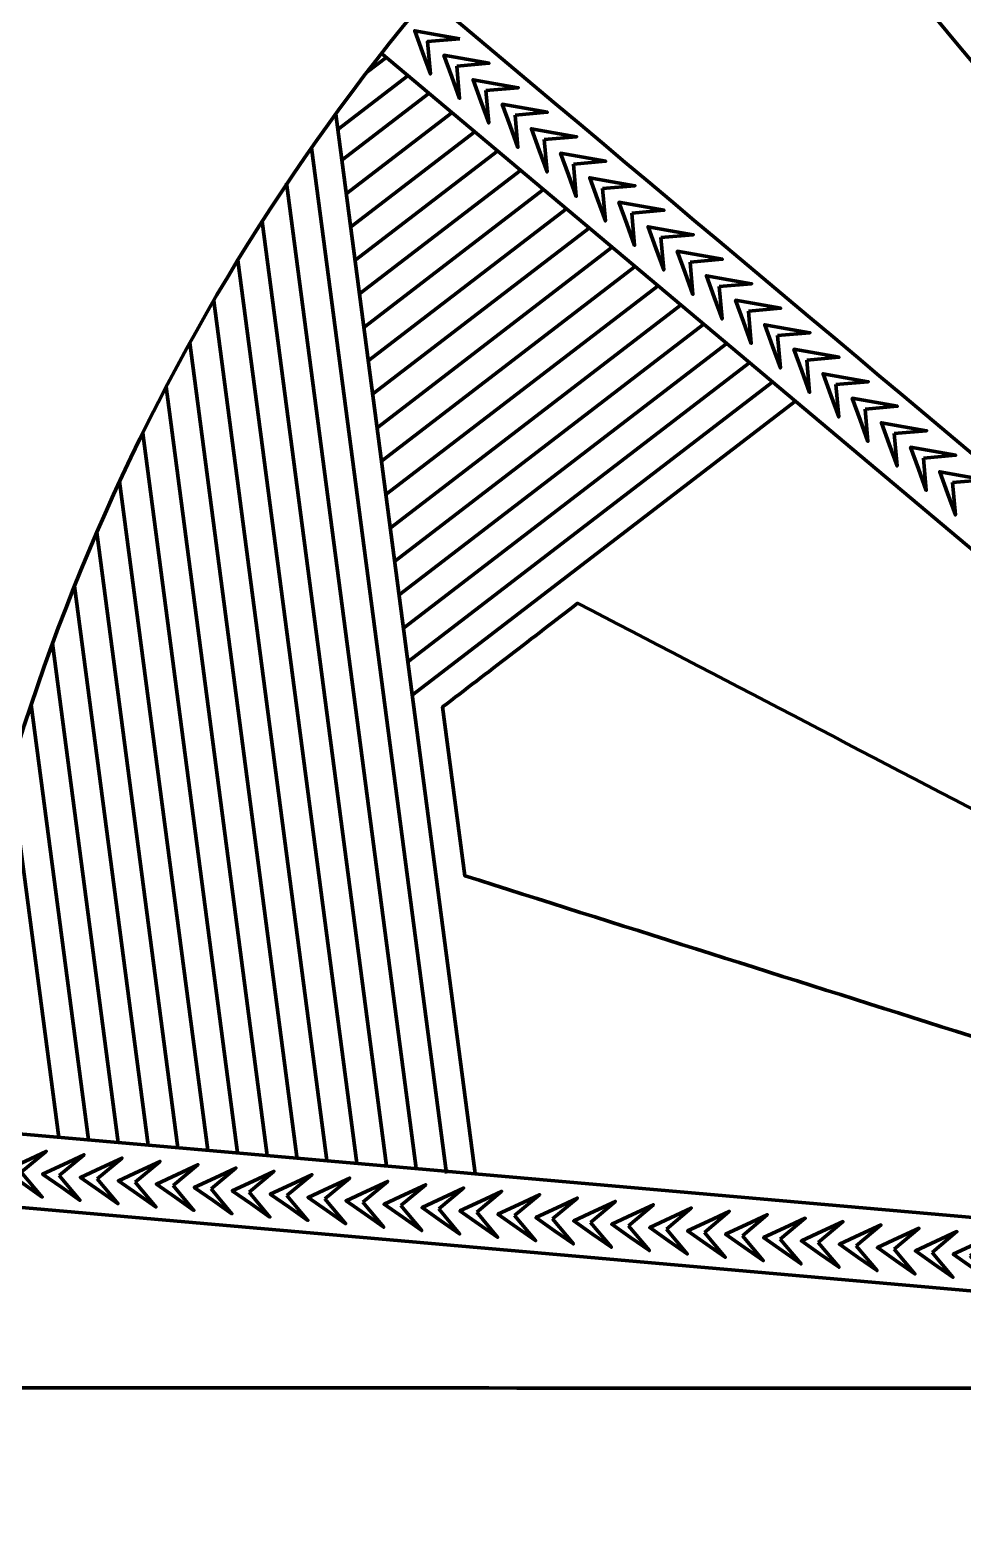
# Model space of a CAD drawing. Header units: inches. Extents: x -151 to 18, y -59 to 24.
# Drawn here: x -10.76 to -5.64, y 2.59 to 10.84 of the extents above; entities that cross this region are included whole.
import ezdxf

# ---------------------------------------------------------------- set-up
doc = ezdxf.new("R2010")
doc.units = ezdxf.units.IN
doc.header["$MEASUREMENT"] = 0
doc.layers.add('Layer 1', color=7, linetype='Continuous')

msp = doc.modelspace()

# ---------------------------------------------------------------- linework, layer by layer
at = {"layer": 'Layer 1', "color": 7, "lineweight": 70}
msp.add_open_spline([(17.2998, 3.3888), (17.2998, 3.3888), (17.2998, -12.6062), (17.2998, -12.6062), (17.2998, -12.6062), (11.7046, -14.9243), (6.1093, -17.2424), (0.514, -19.5605), (0.514, -19.5605), (-5.0837, -17.2379), (-10.6814, -14.9153), (-16.2791, -12.5928), (-16.2791, -12.5928), (-16.2791, -12.5928), (-16.2791, 3.3888), (-16.2791, 3.3888), (-16.2791, 3.3888), (-16.2791, 12.6613), (-8.7622, 20.1783), (0.5104, 20.1783), (0.5104, 20.1783), (9.7829, 20.1783), (17.2998, 12.6613), (17.2998, 3.3888)], degree=3, knots=[0, 0, 0, 0, 0.142857, 0.142857, 0.142857, 0.142857, 0.285714, 0.285714, 0.285714, 0.285714, 0.428571, 0.428571, 0.428571, 0.428571, 0.571429, 0.571429, 0.571429, 0.571429, 0.714286, 0.714286, 0.714286, 0.714286, 1, 1, 1, 1], dxfattribs=at)
at = {"layer": 'Layer 1', "color": 114, "lineweight": 70}
for points, knots in [([(-15.4712, 3.3888), (-15.4712, 12.2151), (-8.316, 19.3704), (0.5104, 19.3704), (0.5104, 19.3704), (9.3367, 19.3704), (16.4919, 12.2151), (16.4919, 3.3888)], [0, 0, 0, 0, 0.333333, 0.333333, 0.333333, 0.333333, 1, 1, 1, 1]), ([(-14.6808, 3.3888), (-14.6808, 11.7787), (-7.8795, 18.58), (0.5104, 18.58), (0.5104, 18.58), (8.9003, 18.58), (15.7016, 11.7787), (15.7016, 3.3888)], [0, 0, 0, 0, 0.333333, 0.333333, 0.333333, 0.333333, 1, 1, 1, 1]), ([(14.9089, 3.3892), (14.9089, 11.3413), (8.4624, 17.7877), (0.5104, 17.7877), (0.5104, 17.7877), (-7.4417, 17.7877), (-13.8881, 11.3413), (-13.8881, 3.3892), (-13.8881, 3.3892), (-13.8881, 3.3892), (-13.8881, 3.3892), (-13.8881, 3.3892), (-13.8881, 3.3892), (-13.8881, 3.3892), (-13.888, 3.3934), (-13.888, 3.3934), (-13.888, 3.3934), (-13.888, 3.3934), (-13.888, -12.5881), (-13.888, -12.5881), (-13.888, -12.5881), (-13.888, -12.5881), (-13.1099, -12.5881), (-13.1099, -12.5881), (-13.1099, -12.5881), (-13.1099, -12.5881), (-13.1094, 3.3934), (-13.1094, 3.3934)], [0, 0, 0, 0, 0.125, 0.125, 0.125, 0.125, 0.25, 0.25, 0.25, 0.25, 0.375, 0.375, 0.375, 0.375, 0.5, 0.5, 0.5, 0.5, 0.625, 0.625, 0.625, 0.625, 0.75, 0.75, 0.75, 0.75, 1, 1, 1, 1]), ([(-13.1094, 3.3892), (-13.1094, 10.9255), (-7.0259, 17.0349), (0.5104, 17.0349), (0.5104, 17.0349), (8.0467, 17.0349), (14.1561, 10.9255), (14.1561, 3.3892)], [0, 0, 0, 0, 0.333333, 0.333333, 0.333333, 0.333333, 1, 1, 1, 1]), ([(-2.0553, 6.4565), (-2.145, 6.3814), (-2.2303, 6.3028), (-2.3122, 6.2198), (-2.3122, 6.2198), (-2.3942, 6.1378), (-2.4727, 6.0515), (-2.5467, 5.9628), (-2.5467, 5.9628), (-5.2521, 8.2362), (-7.9574, 10.5083), (-10.6638, 12.7817), (-10.6638, 12.7817), (-10.1914, 12.9073), (-9.7191, 13.033), (-9.2467, 13.1587), (-9.2467, 13.1587), (-9.1199, 13.6322), (-8.9931, 14.1057), (-8.8663, 14.5781), (-8.8663, 14.5781), (-6.5963, 11.8706), (-4.3263, 9.1641), (-2.0553, 6.4565)], [0, 0, 0, 0, 0.142857, 0.142857, 0.142857, 0.142857, 0.285714, 0.285714, 0.285714, 0.285714, 0.428571, 0.428571, 0.428571, 0.428571, 0.571429, 0.571429, 0.571429, 0.571429, 0.714286, 0.714286, 0.714286, 0.714286, 1, 1, 1, 1]), ([(-8.398, 10.7949), (-8.398, 10.7949), (-8.5754, 10.7794), (-8.5754, 10.7794), (-8.5754, 10.7794), (-8.5754, 10.7794), (-8.5599, 10.602), (-8.5599, 10.602), (-8.5599, 10.602), (-8.5599, 10.602), (-8.6029, 10.7203), (-8.6029, 10.7203), (-8.6029, 10.7203), (-8.6029, 10.7203), (-8.646, 10.8387), (-8.646, 10.8387), (-8.646, 10.8387), (-8.646, 10.8387), (-8.522, 10.8168), (-8.522, 10.8168), (-8.522, 10.8168), (-8.522, 10.8168), (-8.398, 10.7949), (-8.398, 10.7949)], [0, 0, 0, 0, 0.142857, 0.142857, 0.142857, 0.142857, 0.285714, 0.285714, 0.285714, 0.285714, 0.428571, 0.428571, 0.428571, 0.428571, 0.571429, 0.571429, 0.571429, 0.571429, 0.714286, 0.714286, 0.714286, 0.714286, 1, 1, 1, 1]), ([(-8.4154, 10.645), (-8.4154, 10.645), (-8.3999, 10.4676), (-8.3999, 10.4676), (-8.3999, 10.4676), (-8.3999, 10.4676), (-8.4429, 10.5859), (-8.4429, 10.5859), (-8.4429, 10.5859), (-8.4429, 10.5859), (-8.486, 10.7043), (-8.486, 10.7043), (-8.486, 10.7043), (-8.486, 10.7043), (-8.362, 10.6824), (-8.362, 10.6824), (-8.362, 10.6824), (-8.362, 10.6824), (-8.2379, 10.6605), (-8.2379, 10.6605), (-8.2379, 10.6605), (-8.2379, 10.6605), (-8.4154, 10.645), (-8.4154, 10.645)], [0, 0, 0, 0, 0.142857, 0.142857, 0.142857, 0.142857, 0.285714, 0.285714, 0.285714, 0.285714, 0.428571, 0.428571, 0.428571, 0.428571, 0.571429, 0.571429, 0.571429, 0.571429, 0.714286, 0.714286, 0.714286, 0.714286, 1, 1, 1, 1]), ([(-8.2554, 10.5106), (-8.2554, 10.5106), (-8.2399, 10.3332), (-8.2399, 10.3332), (-8.2399, 10.3332), (-8.2399, 10.3332), (-8.2829, 10.4515), (-8.2829, 10.4515), (-8.2829, 10.4515), (-8.2829, 10.4515), (-8.326, 10.5699), (-8.326, 10.5699), (-8.326, 10.5699), (-8.326, 10.5699), (-8.202, 10.548), (-8.202, 10.548), (-8.202, 10.548), (-8.202, 10.548), (-8.0779, 10.5261), (-8.0779, 10.5261), (-8.0779, 10.5261), (-8.0779, 10.5261), (-8.2554, 10.5106), (-8.2554, 10.5106)], [0, 0, 0, 0, 0.142857, 0.142857, 0.142857, 0.142857, 0.285714, 0.285714, 0.285714, 0.285714, 0.428571, 0.428571, 0.428571, 0.428571, 0.571429, 0.571429, 0.571429, 0.571429, 0.714286, 0.714286, 0.714286, 0.714286, 1, 1, 1, 1]), ([(-8.0954, 10.3762), (-8.0954, 10.3762), (-8.0798, 10.1987), (-8.0798, 10.1987), (-8.0798, 10.1987), (-8.0798, 10.1987), (-8.1229, 10.3171), (-8.1229, 10.3171), (-8.1229, 10.3171), (-8.1229, 10.3171), (-8.166, 10.4355), (-8.166, 10.4355), (-8.166, 10.4355), (-8.166, 10.4355), (-8.042, 10.4136), (-8.042, 10.4136), (-8.042, 10.4136), (-8.042, 10.4136), (-7.918, 10.3917), (-7.918, 10.3917), (-7.918, 10.3917), (-7.918, 10.3917), (-8.0954, 10.3762), (-8.0954, 10.3762)], [0, 0, 0, 0, 0.142857, 0.142857, 0.142857, 0.142857, 0.285714, 0.285714, 0.285714, 0.285714, 0.428571, 0.428571, 0.428571, 0.428571, 0.571429, 0.571429, 0.571429, 0.571429, 0.714286, 0.714286, 0.714286, 0.714286, 1, 1, 1, 1]), ([(-7.9354, 10.2418), (-7.9354, 10.2418), (-7.9199, 10.0644), (-7.9199, 10.0644), (-7.9199, 10.0644), (-7.9199, 10.0644), (-7.9629, 10.1827), (-7.9629, 10.1827), (-7.9629, 10.1827), (-7.9629, 10.1827), (-8.006, 10.3011), (-8.006, 10.3011), (-8.006, 10.3011), (-8.006, 10.3011), (-7.882, 10.2792), (-7.882, 10.2792), (-7.882, 10.2792), (-7.882, 10.2792), (-7.7579, 10.2573), (-7.7579, 10.2573), (-7.7579, 10.2573), (-7.7579, 10.2573), (-7.9354, 10.2418), (-7.9354, 10.2418)], [0, 0, 0, 0, 0.142857, 0.142857, 0.142857, 0.142857, 0.285714, 0.285714, 0.285714, 0.285714, 0.428571, 0.428571, 0.428571, 0.428571, 0.571429, 0.571429, 0.571429, 0.571429, 0.714286, 0.714286, 0.714286, 0.714286, 1, 1, 1, 1]), ([(-7.7754, 10.1074), (-7.7754, 10.1074), (-7.7598, 9.9299), (-7.7598, 9.9299), (-7.7598, 9.9299), (-7.7598, 9.9299), (-7.8029, 10.0483), (-7.8029, 10.0483), (-7.8029, 10.0483), (-7.8029, 10.0483), (-7.846, 10.1666), (-7.846, 10.1666), (-7.846, 10.1666), (-7.846, 10.1666), (-7.722, 10.1448), (-7.722, 10.1448), (-7.722, 10.1448), (-7.722, 10.1448), (-7.5979, 10.1229), (-7.5979, 10.1229), (-7.5979, 10.1229), (-7.5979, 10.1229), (-7.7754, 10.1074), (-7.7754, 10.1074)], [0, 0, 0, 0, 0.142857, 0.142857, 0.142857, 0.142857, 0.285714, 0.285714, 0.285714, 0.285714, 0.428571, 0.428571, 0.428571, 0.428571, 0.571429, 0.571429, 0.571429, 0.571429, 0.714286, 0.714286, 0.714286, 0.714286, 1, 1, 1, 1]), ([(-7.6154, 9.973), (-7.6154, 9.973), (-7.5999, 9.7956), (-7.5999, 9.7956), (-7.5999, 9.7956), (-7.5999, 9.7956), (-7.6429, 9.9139), (-7.6429, 9.9139), (-7.6429, 9.9139), (-7.6429, 9.9139), (-7.686, 10.0323), (-7.686, 10.0323), (-7.686, 10.0323), (-7.686, 10.0323), (-7.562, 10.0104), (-7.562, 10.0104), (-7.562, 10.0104), (-7.562, 10.0104), (-7.438, 9.9885), (-7.438, 9.9885), (-7.438, 9.9885), (-7.438, 9.9885), (-7.6154, 9.973), (-7.6154, 9.973)], [0, 0, 0, 0, 0.142857, 0.142857, 0.142857, 0.142857, 0.285714, 0.285714, 0.285714, 0.285714, 0.428571, 0.428571, 0.428571, 0.428571, 0.571429, 0.571429, 0.571429, 0.571429, 0.714286, 0.714286, 0.714286, 0.714286, 1, 1, 1, 1]), ([(-7.4554, 9.8386), (-7.4554, 9.8386), (-7.4399, 9.6611), (-7.4399, 9.6611), (-7.4399, 9.6611), (-7.4399, 9.6611), (-7.4829, 9.7795), (-7.4829, 9.7795), (-7.4829, 9.7795), (-7.4829, 9.7795), (-7.526, 9.8978), (-7.526, 9.8978), (-7.526, 9.8978), (-7.526, 9.8978), (-7.402, 9.876), (-7.402, 9.876), (-7.402, 9.876), (-7.402, 9.876), (-7.2779, 9.8541), (-7.2779, 9.8541), (-7.2779, 9.8541), (-7.2779, 9.8541), (-7.4554, 9.8386), (-7.4554, 9.8386)], [0, 0, 0, 0, 0.142857, 0.142857, 0.142857, 0.142857, 0.285714, 0.285714, 0.285714, 0.285714, 0.428571, 0.428571, 0.428571, 0.428571, 0.571429, 0.571429, 0.571429, 0.571429, 0.714286, 0.714286, 0.714286, 0.714286, 1, 1, 1, 1]), ([(-7.2954, 9.7042), (-7.2954, 9.7042), (-7.2798, 9.5268), (-7.2798, 9.5268), (-7.2798, 9.5268), (-7.2798, 9.5268), (-7.3229, 9.6451), (-7.3229, 9.6451), (-7.3229, 9.6451), (-7.3229, 9.6451), (-7.366, 9.7634), (-7.366, 9.7634), (-7.366, 9.7634), (-7.366, 9.7634), (-7.242, 9.7416), (-7.242, 9.7416), (-7.242, 9.7416), (-7.242, 9.7416), (-7.1179, 9.7197), (-7.1179, 9.7197), (-7.1179, 9.7197), (-7.1179, 9.7197), (-7.2954, 9.7042), (-7.2954, 9.7042)], [0, 0, 0, 0, 0.142857, 0.142857, 0.142857, 0.142857, 0.285714, 0.285714, 0.285714, 0.285714, 0.428571, 0.428571, 0.428571, 0.428571, 0.571429, 0.571429, 0.571429, 0.571429, 0.714286, 0.714286, 0.714286, 0.714286, 1, 1, 1, 1]), ([(-7.1354, 9.5698), (-7.1354, 9.5698), (-7.1199, 9.3923), (-7.1199, 9.3923), (-7.1199, 9.3923), (-7.1199, 9.3923), (-7.1629, 9.5107), (-7.1629, 9.5107), (-7.1629, 9.5107), (-7.1629, 9.5107), (-7.206, 9.629), (-7.206, 9.629), (-7.206, 9.629), (-7.206, 9.629), (-7.082, 9.6072), (-7.082, 9.6072), (-7.082, 9.6072), (-7.082, 9.6072), (-6.958, 9.5853), (-6.958, 9.5853), (-6.958, 9.5853), (-6.958, 9.5853), (-7.1354, 9.5698), (-7.1354, 9.5698)], [0, 0, 0, 0, 0.142857, 0.142857, 0.142857, 0.142857, 0.285714, 0.285714, 0.285714, 0.285714, 0.428571, 0.428571, 0.428571, 0.428571, 0.571429, 0.571429, 0.571429, 0.571429, 0.714286, 0.714286, 0.714286, 0.714286, 1, 1, 1, 1]), ([(-6.9754, 9.4354), (-6.9754, 9.4354), (-6.9599, 9.2579), (-6.9599, 9.2579), (-6.9599, 9.2579), (-6.9599, 9.2579), (-7.0029, 9.3763), (-7.0029, 9.3763), (-7.0029, 9.3763), (-7.0029, 9.3763), (-7.046, 9.4946), (-7.046, 9.4946), (-7.046, 9.4946), (-7.046, 9.4946), (-6.922, 9.4728), (-6.922, 9.4728), (-6.922, 9.4728), (-6.922, 9.4728), (-6.7979, 9.4509), (-6.7979, 9.4509), (-6.7979, 9.4509), (-6.7979, 9.4509), (-6.9754, 9.4354), (-6.9754, 9.4354)], [0, 0, 0, 0, 0.142857, 0.142857, 0.142857, 0.142857, 0.285714, 0.285714, 0.285714, 0.285714, 0.428571, 0.428571, 0.428571, 0.428571, 0.571429, 0.571429, 0.571429, 0.571429, 0.714286, 0.714286, 0.714286, 0.714286, 1, 1, 1, 1]), ([(-6.8154, 9.301), (-6.8154, 9.301), (-6.7999, 9.1235), (-6.7999, 9.1235), (-6.7999, 9.1235), (-6.7999, 9.1235), (-6.8429, 9.2419), (-6.8429, 9.2419), (-6.8429, 9.2419), (-6.8429, 9.2419), (-6.886, 9.3602), (-6.886, 9.3602), (-6.886, 9.3602), (-6.886, 9.3602), (-6.762, 9.3384), (-6.762, 9.3384), (-6.762, 9.3384), (-6.762, 9.3384), (-6.6379, 9.3165), (-6.6379, 9.3165), (-6.6379, 9.3165), (-6.6379, 9.3165), (-6.8154, 9.301), (-6.8154, 9.301)], [0, 0, 0, 0, 0.142857, 0.142857, 0.142857, 0.142857, 0.285714, 0.285714, 0.285714, 0.285714, 0.428571, 0.428571, 0.428571, 0.428571, 0.571429, 0.571429, 0.571429, 0.571429, 0.714286, 0.714286, 0.714286, 0.714286, 1, 1, 1, 1]), ([(-6.6554, 9.1666), (-6.6554, 9.1666), (-6.6399, 8.9891), (-6.6399, 8.9891), (-6.6399, 8.9891), (-6.6399, 8.9891), (-6.6829, 9.1075), (-6.6829, 9.1075), (-6.6829, 9.1075), (-6.6829, 9.1075), (-6.726, 9.2258), (-6.726, 9.2258), (-6.726, 9.2258), (-6.726, 9.2258), (-6.602, 9.204), (-6.602, 9.204), (-6.602, 9.204), (-6.602, 9.204), (-6.478, 9.1821), (-6.478, 9.1821), (-6.478, 9.1821), (-6.478, 9.1821), (-6.6554, 9.1666), (-6.6554, 9.1666)], [0, 0, 0, 0, 0.142857, 0.142857, 0.142857, 0.142857, 0.285714, 0.285714, 0.285714, 0.285714, 0.428571, 0.428571, 0.428571, 0.428571, 0.571429, 0.571429, 0.571429, 0.571429, 0.714286, 0.714286, 0.714286, 0.714286, 1, 1, 1, 1]), ([(-6.4954, 9.0322), (-6.4954, 9.0322), (-6.4799, 8.8547), (-6.4799, 8.8547), (-6.4799, 8.8547), (-6.4799, 8.8547), (-6.5229, 8.9731), (-6.5229, 8.9731), (-6.5229, 8.9731), (-6.5229, 8.9731), (-6.566, 9.0914), (-6.566, 9.0914), (-6.566, 9.0914), (-6.566, 9.0914), (-6.442, 9.0696), (-6.442, 9.0696), (-6.442, 9.0696), (-6.442, 9.0696), (-6.3179, 9.0477), (-6.3179, 9.0477), (-6.3179, 9.0477), (-6.3179, 9.0477), (-6.4954, 9.0322), (-6.4954, 9.0322)], [0, 0, 0, 0, 0.142857, 0.142857, 0.142857, 0.142857, 0.285714, 0.285714, 0.285714, 0.285714, 0.428571, 0.428571, 0.428571, 0.428571, 0.571429, 0.571429, 0.571429, 0.571429, 0.714286, 0.714286, 0.714286, 0.714286, 1, 1, 1, 1]), ([(-6.3354, 8.8978), (-6.3354, 8.8978), (-6.3198, 8.7203), (-6.3198, 8.7203), (-6.3198, 8.7203), (-6.3198, 8.7203), (-6.3629, 8.8387), (-6.3629, 8.8387), (-6.3629, 8.8387), (-6.3629, 8.8387), (-6.406, 8.957), (-6.406, 8.957), (-6.406, 8.957), (-6.406, 8.957), (-6.282, 8.9351), (-6.282, 8.9351), (-6.282, 8.9351), (-6.282, 8.9351), (-6.158, 8.9133), (-6.158, 8.9133), (-6.158, 8.9133), (-6.158, 8.9133), (-6.3354, 8.8978), (-6.3354, 8.8978)], [0, 0, 0, 0, 0.142857, 0.142857, 0.142857, 0.142857, 0.285714, 0.285714, 0.285714, 0.285714, 0.428571, 0.428571, 0.428571, 0.428571, 0.571429, 0.571429, 0.571429, 0.571429, 0.714286, 0.714286, 0.714286, 0.714286, 1, 1, 1, 1]), ([(-6.1754, 8.7634), (-6.1754, 8.7634), (-6.1599, 8.5859), (-6.1599, 8.5859), (-6.1599, 8.5859), (-6.1599, 8.5859), (-6.2029, 8.7043), (-6.2029, 8.7043), (-6.2029, 8.7043), (-6.2029, 8.7043), (-6.246, 8.8226), (-6.246, 8.8226), (-6.246, 8.8226), (-6.246, 8.8226), (-6.122, 8.8008), (-6.122, 8.8008), (-6.122, 8.8008), (-6.122, 8.8008), (-5.998, 8.7789), (-5.998, 8.7789), (-5.998, 8.7789), (-5.998, 8.7789), (-6.1754, 8.7634), (-6.1754, 8.7634)], [0, 0, 0, 0, 0.142857, 0.142857, 0.142857, 0.142857, 0.285714, 0.285714, 0.285714, 0.285714, 0.428571, 0.428571, 0.428571, 0.428571, 0.571429, 0.571429, 0.571429, 0.571429, 0.714286, 0.714286, 0.714286, 0.714286, 1, 1, 1, 1]), ([(-6.0154, 8.629), (-6.0154, 8.629), (-5.9999, 8.4515), (-5.9999, 8.4515), (-5.9999, 8.4515), (-5.9999, 8.4515), (-6.0429, 8.5699), (-6.0429, 8.5699), (-6.0429, 8.5699), (-6.0429, 8.5699), (-6.086, 8.6882), (-6.086, 8.6882), (-6.086, 8.6882), (-6.086, 8.6882), (-5.962, 8.6663), (-5.962, 8.6663), (-5.962, 8.6663), (-5.962, 8.6663), (-5.8379, 8.6445), (-5.8379, 8.6445), (-5.8379, 8.6445), (-5.8379, 8.6445), (-6.0154, 8.629), (-6.0154, 8.629)], [0, 0, 0, 0, 0.142857, 0.142857, 0.142857, 0.142857, 0.285714, 0.285714, 0.285714, 0.285714, 0.428571, 0.428571, 0.428571, 0.428571, 0.571429, 0.571429, 0.571429, 0.571429, 0.714286, 0.714286, 0.714286, 0.714286, 1, 1, 1, 1]), ([(-5.8554, 8.4946), (-5.8554, 8.4946), (-5.8399, 8.3171), (-5.8399, 8.3171), (-5.8399, 8.3171), (-5.8399, 8.3171), (-5.883, 8.4355), (-5.883, 8.4355), (-5.883, 8.4355), (-5.883, 8.4355), (-5.926, 8.5538), (-5.926, 8.5538), (-5.926, 8.5538), (-5.926, 8.5538), (-5.802, 8.532), (-5.802, 8.532), (-5.802, 8.532), (-5.802, 8.532), (-5.678, 8.5101), (-5.678, 8.5101), (-5.678, 8.5101), (-5.678, 8.5101), (-5.8554, 8.4946), (-5.8554, 8.4946)], [0, 0, 0, 0, 0.142857, 0.142857, 0.142857, 0.142857, 0.285714, 0.285714, 0.285714, 0.285714, 0.428571, 0.428571, 0.428571, 0.428571, 0.571429, 0.571429, 0.571429, 0.571429, 0.714286, 0.714286, 0.714286, 0.714286, 1, 1, 1, 1]), ([(-5.6954, 8.3601), (-5.6954, 8.3601), (-5.6799, 8.1827), (-5.6799, 8.1827), (-5.6799, 8.1827), (-5.6799, 8.1827), (-5.7229, 8.3011), (-5.7229, 8.3011), (-5.7229, 8.3011), (-5.7229, 8.3011), (-5.766, 8.4194), (-5.766, 8.4194), (-5.766, 8.4194), (-5.766, 8.4194), (-5.642, 8.3975), (-5.642, 8.3975), (-5.642, 8.3975), (-5.642, 8.3975), (-5.5179, 8.3757), (-5.5179, 8.3757), (-5.5179, 8.3757), (-5.5179, 8.3757), (-5.6954, 8.3601), (-5.6954, 8.3601)], [0, 0, 0, 0, 0.142857, 0.142857, 0.142857, 0.142857, 0.285714, 0.285714, 0.285714, 0.285714, 0.428571, 0.428571, 0.428571, 0.428571, 0.571429, 0.571429, 0.571429, 0.571429, 0.714286, 0.714286, 0.714286, 0.714286, 1, 1, 1, 1]), ([(-3.3008, 4.5973), (-4.9906, 5.1325), (-6.6805, 5.6677), (-8.3714, 6.2029), (-8.3714, 6.2029), (-8.3714, 6.2029), (-8.4926, 7.1287), (-8.4926, 7.1287), (-8.4926, 7.1287), (-8.2458, 7.3183), (-7.9989, 7.5079), (-7.752, 7.6975), (-7.752, 7.6975), (-6.1789, 6.8784), (-4.6057, 6.0582), (-3.0337, 5.2391)], [0, 0, 0, 0, 0.2, 0.2, 0.2, 0.2, 0.4, 0.4, 0.4, 0.4, 0.6, 0.6, 0.6, 0.6, 1, 1, 1, 1]), ([(-3.4735, 3.7391), (-3.4735, 3.7391), (-14.0305, 4.666), (-14.0305, 4.666), (-14.0305, 4.666), (-13.7856, 4.2417), (-13.5407, 3.8175), (-13.2957, 3.3933), (-13.2957, 3.3933), (-10.0269, 3.393), (-6.7581, 3.3927), (-3.4893, 3.3925)], [0, 0, 0, 0, 0.25, 0.25, 0.25, 0.25, 0.5, 0.5, 0.5, 0.5, 1, 1, 1, 1]), ([(-10.8036, 4.5765), (-10.8036, 4.5765), (-10.6891, 4.4401), (-10.6891, 4.4401), (-10.6891, 4.4401), (-10.6891, 4.4401), (-10.7923, 4.5123), (-10.7923, 4.5123), (-10.7923, 4.5123), (-10.7923, 4.5123), (-10.8954, 4.5845), (-10.8954, 4.5845), (-10.8954, 4.5845), (-10.8954, 4.5845), (-10.7813, 4.6378), (-10.7813, 4.6378), (-10.7813, 4.6378), (-10.7813, 4.6378), (-10.6672, 4.691), (-10.6672, 4.691), (-10.6672, 4.691), (-10.6672, 4.691), (-10.8036, 4.5765), (-10.8036, 4.5765)], [0, 0, 0, 0, 0.142857, 0.142857, 0.142857, 0.142857, 0.285714, 0.285714, 0.285714, 0.285714, 0.428571, 0.428571, 0.428571, 0.428571, 0.571429, 0.571429, 0.571429, 0.571429, 0.714286, 0.714286, 0.714286, 0.714286, 1, 1, 1, 1]), ([(-10.5954, 4.5582), (-10.5954, 4.5582), (-10.4809, 4.4217), (-10.4809, 4.4217), (-10.4809, 4.4217), (-10.4809, 4.4217), (-10.5841, 4.494), (-10.5841, 4.494), (-10.5841, 4.494), (-10.5841, 4.494), (-10.6873, 4.5662), (-10.6873, 4.5662), (-10.6873, 4.5662), (-10.6873, 4.5662), (-10.5731, 4.6194), (-10.5731, 4.6194), (-10.5731, 4.6194), (-10.5731, 4.6194), (-10.459, 4.6727), (-10.459, 4.6727), (-10.459, 4.6727), (-10.459, 4.6727), (-10.5954, 4.5582), (-10.5954, 4.5582)], [0, 0, 0, 0, 0.142857, 0.142857, 0.142857, 0.142857, 0.285714, 0.285714, 0.285714, 0.285714, 0.428571, 0.428571, 0.428571, 0.428571, 0.571429, 0.571429, 0.571429, 0.571429, 0.714286, 0.714286, 0.714286, 0.714286, 1, 1, 1, 1]), ([(-10.3873, 4.5398), (-10.3873, 4.5398), (-10.2728, 4.4034), (-10.2728, 4.4034), (-10.2728, 4.4034), (-10.2728, 4.4034), (-10.376, 4.4757), (-10.376, 4.4757), (-10.376, 4.4757), (-10.376, 4.4757), (-10.4791, 4.5479), (-10.4791, 4.5479), (-10.4791, 4.5479), (-10.4791, 4.5479), (-10.365, 4.6011), (-10.365, 4.6011), (-10.365, 4.6011), (-10.365, 4.6011), (-10.2508, 4.6543), (-10.2508, 4.6543), (-10.2508, 4.6543), (-10.2508, 4.6543), (-10.3873, 4.5398), (-10.3873, 4.5398)], [0, 0, 0, 0, 0.142857, 0.142857, 0.142857, 0.142857, 0.285714, 0.285714, 0.285714, 0.285714, 0.428571, 0.428571, 0.428571, 0.428571, 0.571429, 0.571429, 0.571429, 0.571429, 0.714286, 0.714286, 0.714286, 0.714286, 1, 1, 1, 1]), ([(-10.1791, 4.5215), (-10.1791, 4.5215), (-10.0646, 4.3851), (-10.0646, 4.3851), (-10.0646, 4.3851), (-10.0646, 4.3851), (-10.1678, 4.4573), (-10.1678, 4.4573), (-10.1678, 4.4573), (-10.1678, 4.4573), (-10.271, 4.5296), (-10.271, 4.5296), (-10.271, 4.5296), (-10.271, 4.5296), (-10.1568, 4.5828), (-10.1568, 4.5828), (-10.1568, 4.5828), (-10.1568, 4.5828), (-10.0427, 4.636), (-10.0427, 4.636), (-10.0427, 4.636), (-10.0427, 4.636), (-10.1791, 4.5215), (-10.1791, 4.5215)], [0, 0, 0, 0, 0.142857, 0.142857, 0.142857, 0.142857, 0.285714, 0.285714, 0.285714, 0.285714, 0.428571, 0.428571, 0.428571, 0.428571, 0.571429, 0.571429, 0.571429, 0.571429, 0.714286, 0.714286, 0.714286, 0.714286, 1, 1, 1, 1]), ([(-9.971, 4.5032), (-9.971, 4.5032), (-9.8565, 4.3667), (-9.8565, 4.3667), (-9.8565, 4.3667), (-9.8565, 4.3667), (-9.9596, 4.439), (-9.9596, 4.439), (-9.9596, 4.439), (-9.9596, 4.439), (-10.0628, 4.5112), (-10.0628, 4.5112), (-10.0628, 4.5112), (-10.0628, 4.5112), (-9.9487, 4.5645), (-9.9487, 4.5645), (-9.9487, 4.5645), (-9.9487, 4.5645), (-9.8345, 4.6177), (-9.8345, 4.6177), (-9.8345, 4.6177), (-9.8345, 4.6177), (-9.971, 4.5032), (-9.971, 4.5032)], [0, 0, 0, 0, 0.142857, 0.142857, 0.142857, 0.142857, 0.285714, 0.285714, 0.285714, 0.285714, 0.428571, 0.428571, 0.428571, 0.428571, 0.571429, 0.571429, 0.571429, 0.571429, 0.714286, 0.714286, 0.714286, 0.714286, 1, 1, 1, 1]), ([(-9.7628, 4.4849), (-9.7628, 4.4849), (-9.6483, 4.3484), (-9.6483, 4.3484), (-9.6483, 4.3484), (-9.6483, 4.3484), (-9.7515, 4.4207), (-9.7515, 4.4207), (-9.7515, 4.4207), (-9.7515, 4.4207), (-9.8546, 4.4929), (-9.8546, 4.4929), (-9.8546, 4.4929), (-9.8546, 4.4929), (-9.7405, 4.5461), (-9.7405, 4.5461), (-9.7405, 4.5461), (-9.7405, 4.5461), (-9.6264, 4.5994), (-9.6264, 4.5994), (-9.6264, 4.5994), (-9.6264, 4.5994), (-9.7628, 4.4849), (-9.7628, 4.4849)], [0, 0, 0, 0, 0.142857, 0.142857, 0.142857, 0.142857, 0.285714, 0.285714, 0.285714, 0.285714, 0.428571, 0.428571, 0.428571, 0.428571, 0.571429, 0.571429, 0.571429, 0.571429, 0.714286, 0.714286, 0.714286, 0.714286, 1, 1, 1, 1]), ([(-9.5546, 4.4666), (-9.5546, 4.4666), (-9.4402, 4.3301), (-9.4402, 4.3301), (-9.4402, 4.3301), (-9.4402, 4.3301), (-9.5434, 4.4023), (-9.5434, 4.4023), (-9.5434, 4.4023), (-9.5434, 4.4023), (-9.6465, 4.4746), (-9.6465, 4.4746), (-9.6465, 4.4746), (-9.6465, 4.4746), (-9.5323, 4.5278), (-9.5323, 4.5278), (-9.5323, 4.5278), (-9.5323, 4.5278), (-9.4182, 4.581), (-9.4182, 4.581), (-9.4182, 4.581), (-9.4182, 4.581), (-9.5546, 4.4666), (-9.5546, 4.4666)], [0, 0, 0, 0, 0.142857, 0.142857, 0.142857, 0.142857, 0.285714, 0.285714, 0.285714, 0.285714, 0.428571, 0.428571, 0.428571, 0.428571, 0.571429, 0.571429, 0.571429, 0.571429, 0.714286, 0.714286, 0.714286, 0.714286, 1, 1, 1, 1]), ([(-9.3465, 4.4482), (-9.3465, 4.4482), (-9.232, 4.3118), (-9.232, 4.3118), (-9.232, 4.3118), (-9.232, 4.3118), (-9.3352, 4.384), (-9.3352, 4.384), (-9.3352, 4.384), (-9.3352, 4.384), (-9.4384, 4.4563), (-9.4384, 4.4563), (-9.4384, 4.4563), (-9.4384, 4.4563), (-9.3242, 4.5095), (-9.3242, 4.5095), (-9.3242, 4.5095), (-9.3242, 4.5095), (-9.21, 4.5627), (-9.21, 4.5627), (-9.21, 4.5627), (-9.21, 4.5627), (-9.3465, 4.4482), (-9.3465, 4.4482)], [0, 0, 0, 0, 0.142857, 0.142857, 0.142857, 0.142857, 0.285714, 0.285714, 0.285714, 0.285714, 0.428571, 0.428571, 0.428571, 0.428571, 0.571429, 0.571429, 0.571429, 0.571429, 0.714286, 0.714286, 0.714286, 0.714286, 1, 1, 1, 1]), ([(-9.1384, 4.4299), (-9.1384, 4.4299), (-9.0239, 4.2935), (-9.0239, 4.2935), (-9.0239, 4.2935), (-9.0239, 4.2935), (-9.127, 4.3657), (-9.127, 4.3657), (-9.127, 4.3657), (-9.127, 4.3657), (-9.2302, 4.4379), (-9.2302, 4.4379), (-9.2302, 4.4379), (-9.2302, 4.4379), (-9.1161, 4.4912), (-9.1161, 4.4912), (-9.1161, 4.4912), (-9.1161, 4.4912), (-9.0019, 4.5444), (-9.0019, 4.5444), (-9.0019, 4.5444), (-9.0019, 4.5444), (-9.1384, 4.4299), (-9.1384, 4.4299)], [0, 0, 0, 0, 0.142857, 0.142857, 0.142857, 0.142857, 0.285714, 0.285714, 0.285714, 0.285714, 0.428571, 0.428571, 0.428571, 0.428571, 0.571429, 0.571429, 0.571429, 0.571429, 0.714286, 0.714286, 0.714286, 0.714286, 1, 1, 1, 1]), ([(-8.9302, 4.4116), (-8.9302, 4.4116), (-8.8157, 4.2751), (-8.8157, 4.2751), (-8.8157, 4.2751), (-8.8157, 4.2751), (-8.9189, 4.3474), (-8.9189, 4.3474), (-8.9189, 4.3474), (-8.9189, 4.3474), (-9.022, 4.4196), (-9.022, 4.4196), (-9.022, 4.4196), (-9.022, 4.4196), (-8.9079, 4.4729), (-8.9079, 4.4729), (-8.9079, 4.4729), (-8.9079, 4.4729), (-8.7938, 4.5261), (-8.7938, 4.5261), (-8.7938, 4.5261), (-8.7938, 4.5261), (-8.9302, 4.4116), (-8.9302, 4.4116)], [0, 0, 0, 0, 0.142857, 0.142857, 0.142857, 0.142857, 0.285714, 0.285714, 0.285714, 0.285714, 0.428571, 0.428571, 0.428571, 0.428571, 0.571429, 0.571429, 0.571429, 0.571429, 0.714286, 0.714286, 0.714286, 0.714286, 1, 1, 1, 1]), ([(-8.722, 4.3932), (-8.722, 4.3932), (-8.6076, 4.2568), (-8.6076, 4.2568), (-8.6076, 4.2568), (-8.6076, 4.2568), (-8.7107, 4.3291), (-8.7107, 4.3291), (-8.7107, 4.3291), (-8.7107, 4.3291), (-8.8139, 4.4013), (-8.8139, 4.4013), (-8.8139, 4.4013), (-8.8139, 4.4013), (-8.6997, 4.4545), (-8.6997, 4.4545), (-8.6997, 4.4545), (-8.6997, 4.4545), (-8.5856, 4.5077), (-8.5856, 4.5077), (-8.5856, 4.5077), (-8.5856, 4.5077), (-8.722, 4.3932), (-8.722, 4.3932)], [0, 0, 0, 0, 0.142857, 0.142857, 0.142857, 0.142857, 0.285714, 0.285714, 0.285714, 0.285714, 0.428571, 0.428571, 0.428571, 0.428571, 0.571429, 0.571429, 0.571429, 0.571429, 0.714286, 0.714286, 0.714286, 0.714286, 1, 1, 1, 1]), ([(-8.5139, 4.3749), (-8.5139, 4.3749), (-8.3994, 4.2385), (-8.3994, 4.2385), (-8.3994, 4.2385), (-8.3994, 4.2385), (-8.5026, 4.3107), (-8.5026, 4.3107), (-8.5026, 4.3107), (-8.5026, 4.3107), (-8.6057, 4.383), (-8.6057, 4.383), (-8.6057, 4.383), (-8.6057, 4.383), (-8.4916, 4.4362), (-8.4916, 4.4362), (-8.4916, 4.4362), (-8.4916, 4.4362), (-8.3774, 4.4894), (-8.3774, 4.4894), (-8.3774, 4.4894), (-8.3774, 4.4894), (-8.5139, 4.3749), (-8.5139, 4.3749)], [0, 0, 0, 0, 0.142857, 0.142857, 0.142857, 0.142857, 0.285714, 0.285714, 0.285714, 0.285714, 0.428571, 0.428571, 0.428571, 0.428571, 0.571429, 0.571429, 0.571429, 0.571429, 0.714286, 0.714286, 0.714286, 0.714286, 1, 1, 1, 1]), ([(-8.3057, 4.3566), (-8.3057, 4.3566), (-8.1912, 4.2202), (-8.1912, 4.2202), (-8.1912, 4.2202), (-8.1912, 4.2202), (-8.2944, 4.2924), (-8.2944, 4.2924), (-8.2944, 4.2924), (-8.2944, 4.2924), (-8.3976, 4.3646), (-8.3976, 4.3646), (-8.3976, 4.3646), (-8.3976, 4.3646), (-8.2834, 4.4179), (-8.2834, 4.4179), (-8.2834, 4.4179), (-8.2834, 4.4179), (-8.1693, 4.4711), (-8.1693, 4.4711), (-8.1693, 4.4711), (-8.1693, 4.4711), (-8.3057, 4.3566), (-8.3057, 4.3566)], [0, 0, 0, 0, 0.142857, 0.142857, 0.142857, 0.142857, 0.285714, 0.285714, 0.285714, 0.285714, 0.428571, 0.428571, 0.428571, 0.428571, 0.571429, 0.571429, 0.571429, 0.571429, 0.714286, 0.714286, 0.714286, 0.714286, 1, 1, 1, 1]), ([(-8.0976, 4.3383), (-8.0976, 4.3383), (-7.9831, 4.2018), (-7.9831, 4.2018), (-7.9831, 4.2018), (-7.9831, 4.2018), (-8.0862, 4.2741), (-8.0862, 4.2741), (-8.0862, 4.2741), (-8.0862, 4.2741), (-8.1894, 4.3463), (-8.1894, 4.3463), (-8.1894, 4.3463), (-8.1894, 4.3463), (-8.0753, 4.3995), (-8.0753, 4.3995), (-8.0753, 4.3995), (-8.0753, 4.3995), (-7.9612, 4.4528), (-7.9612, 4.4528), (-7.9612, 4.4528), (-7.9612, 4.4528), (-8.0976, 4.3383), (-8.0976, 4.3383)], [0, 0, 0, 0, 0.142857, 0.142857, 0.142857, 0.142857, 0.285714, 0.285714, 0.285714, 0.285714, 0.428571, 0.428571, 0.428571, 0.428571, 0.571429, 0.571429, 0.571429, 0.571429, 0.714286, 0.714286, 0.714286, 0.714286, 1, 1, 1, 1]), ([(-7.8894, 4.32), (-7.8894, 4.32), (-7.7749, 4.1835), (-7.7749, 4.1835), (-7.7749, 4.1835), (-7.7749, 4.1835), (-7.8781, 4.2557), (-7.8781, 4.2557), (-7.8781, 4.2557), (-7.8781, 4.2557), (-7.9813, 4.328), (-7.9813, 4.328), (-7.9813, 4.328), (-7.9813, 4.328), (-7.8671, 4.3812), (-7.8671, 4.3812), (-7.8671, 4.3812), (-7.8671, 4.3812), (-7.753, 4.4344), (-7.753, 4.4344), (-7.753, 4.4344), (-7.753, 4.4344), (-7.8894, 4.32), (-7.8894, 4.32)], [0, 0, 0, 0, 0.142857, 0.142857, 0.142857, 0.142857, 0.285714, 0.285714, 0.285714, 0.285714, 0.428571, 0.428571, 0.428571, 0.428571, 0.571429, 0.571429, 0.571429, 0.571429, 0.714286, 0.714286, 0.714286, 0.714286, 1, 1, 1, 1]), ([(-7.6813, 4.3016), (-7.6813, 4.3016), (-7.5668, 4.1652), (-7.5668, 4.1652), (-7.5668, 4.1652), (-7.5668, 4.1652), (-7.67, 4.2374), (-7.67, 4.2374), (-7.67, 4.2374), (-7.67, 4.2374), (-7.7731, 4.3097), (-7.7731, 4.3097), (-7.7731, 4.3097), (-7.7731, 4.3097), (-7.659, 4.3629), (-7.659, 4.3629), (-7.659, 4.3629), (-7.659, 4.3629), (-7.5448, 4.4161), (-7.5448, 4.4161), (-7.5448, 4.4161), (-7.5448, 4.4161), (-7.6813, 4.3016), (-7.6813, 4.3016)], [0, 0, 0, 0, 0.142857, 0.142857, 0.142857, 0.142857, 0.285714, 0.285714, 0.285714, 0.285714, 0.428571, 0.428571, 0.428571, 0.428571, 0.571429, 0.571429, 0.571429, 0.571429, 0.714286, 0.714286, 0.714286, 0.714286, 1, 1, 1, 1]), ([(-7.4731, 4.2833), (-7.4731, 4.2833), (-7.3586, 4.1469), (-7.3586, 4.1469), (-7.3586, 4.1469), (-7.3586, 4.1469), (-7.4618, 4.2191), (-7.4618, 4.2191), (-7.4618, 4.2191), (-7.4618, 4.2191), (-7.565, 4.2913), (-7.565, 4.2913), (-7.565, 4.2913), (-7.565, 4.2913), (-7.4508, 4.3446), (-7.4508, 4.3446), (-7.4508, 4.3446), (-7.4508, 4.3446), (-7.3367, 4.3978), (-7.3367, 4.3978), (-7.3367, 4.3978), (-7.3367, 4.3978), (-7.4731, 4.2833), (-7.4731, 4.2833)], [0, 0, 0, 0, 0.142857, 0.142857, 0.142857, 0.142857, 0.285714, 0.285714, 0.285714, 0.285714, 0.428571, 0.428571, 0.428571, 0.428571, 0.571429, 0.571429, 0.571429, 0.571429, 0.714286, 0.714286, 0.714286, 0.714286, 1, 1, 1, 1]), ([(-7.265, 4.265), (-7.265, 4.265), (-7.1505, 4.1286), (-7.1505, 4.1286), (-7.1505, 4.1286), (-7.1505, 4.1286), (-7.2536, 4.2008), (-7.2536, 4.2008), (-7.2536, 4.2008), (-7.2536, 4.2008), (-7.3568, 4.273), (-7.3568, 4.273), (-7.3568, 4.273), (-7.3568, 4.273), (-7.2427, 4.3263), (-7.2427, 4.3263), (-7.2427, 4.3263), (-7.2427, 4.3263), (-7.1285, 4.3795), (-7.1285, 4.3795), (-7.1285, 4.3795), (-7.1285, 4.3795), (-7.265, 4.265), (-7.265, 4.265)], [0, 0, 0, 0, 0.142857, 0.142857, 0.142857, 0.142857, 0.285714, 0.285714, 0.285714, 0.285714, 0.428571, 0.428571, 0.428571, 0.428571, 0.571429, 0.571429, 0.571429, 0.571429, 0.714286, 0.714286, 0.714286, 0.714286, 1, 1, 1, 1]), ([(-7.0568, 4.2467), (-7.0568, 4.2467), (-6.9423, 4.1102), (-6.9423, 4.1102), (-6.9423, 4.1102), (-6.9423, 4.1102), (-7.0455, 4.1825), (-7.0455, 4.1825), (-7.0455, 4.1825), (-7.0455, 4.1825), (-7.1486, 4.2547), (-7.1486, 4.2547), (-7.1486, 4.2547), (-7.1486, 4.2547), (-7.0345, 4.3079), (-7.0345, 4.3079), (-7.0345, 4.3079), (-7.0345, 4.3079), (-6.9204, 4.3612), (-6.9204, 4.3612), (-6.9204, 4.3612), (-6.9204, 4.3612), (-7.0568, 4.2467), (-7.0568, 4.2467)], [0, 0, 0, 0, 0.142857, 0.142857, 0.142857, 0.142857, 0.285714, 0.285714, 0.285714, 0.285714, 0.428571, 0.428571, 0.428571, 0.428571, 0.571429, 0.571429, 0.571429, 0.571429, 0.714286, 0.714286, 0.714286, 0.714286, 1, 1, 1, 1]), ([(-6.8486, 4.2284), (-6.8486, 4.2284), (-6.7342, 4.0919), (-6.7342, 4.0919), (-6.7342, 4.0919), (-6.7342, 4.0919), (-6.8374, 4.1641), (-6.8374, 4.1641), (-6.8374, 4.1641), (-6.8374, 4.1641), (-6.9405, 4.2364), (-6.9405, 4.2364), (-6.9405, 4.2364), (-6.9405, 4.2364), (-6.8264, 4.2896), (-6.8264, 4.2896), (-6.8264, 4.2896), (-6.8264, 4.2896), (-6.7122, 4.3428), (-6.7122, 4.3428), (-6.7122, 4.3428), (-6.7122, 4.3428), (-6.8486, 4.2284), (-6.8486, 4.2284)], [0, 0, 0, 0, 0.142857, 0.142857, 0.142857, 0.142857, 0.285714, 0.285714, 0.285714, 0.285714, 0.428571, 0.428571, 0.428571, 0.428571, 0.571429, 0.571429, 0.571429, 0.571429, 0.714286, 0.714286, 0.714286, 0.714286, 1, 1, 1, 1]), ([(-6.6405, 4.21), (-6.6405, 4.21), (-6.526, 4.0736), (-6.526, 4.0736), (-6.526, 4.0736), (-6.526, 4.0736), (-6.6292, 4.1458), (-6.6292, 4.1458), (-6.6292, 4.1458), (-6.6292, 4.1458), (-6.7324, 4.2181), (-6.7324, 4.2181), (-6.7324, 4.2181), (-6.7324, 4.2181), (-6.6182, 4.2713), (-6.6182, 4.2713), (-6.6182, 4.2713), (-6.6182, 4.2713), (-6.504, 4.3245), (-6.504, 4.3245), (-6.504, 4.3245), (-6.504, 4.3245), (-6.6405, 4.21), (-6.6405, 4.21)], [0, 0, 0, 0, 0.142857, 0.142857, 0.142857, 0.142857, 0.285714, 0.285714, 0.285714, 0.285714, 0.428571, 0.428571, 0.428571, 0.428571, 0.571429, 0.571429, 0.571429, 0.571429, 0.714286, 0.714286, 0.714286, 0.714286, 1, 1, 1, 1]), ([(-6.4324, 4.1917), (-6.4324, 4.1917), (-6.3178, 4.0553), (-6.3178, 4.0553), (-6.3178, 4.0553), (-6.3178, 4.0553), (-6.421, 4.1275), (-6.421, 4.1275), (-6.421, 4.1275), (-6.421, 4.1275), (-6.5242, 4.1997), (-6.5242, 4.1997), (-6.5242, 4.1997), (-6.5242, 4.1997), (-6.41, 4.2529), (-6.41, 4.2529), (-6.41, 4.2529), (-6.41, 4.2529), (-6.2959, 4.3062), (-6.2959, 4.3062), (-6.2959, 4.3062), (-6.2959, 4.3062), (-6.4324, 4.1917), (-6.4324, 4.1917)], [0, 0, 0, 0, 0.142857, 0.142857, 0.142857, 0.142857, 0.285714, 0.285714, 0.285714, 0.285714, 0.428571, 0.428571, 0.428571, 0.428571, 0.571429, 0.571429, 0.571429, 0.571429, 0.714286, 0.714286, 0.714286, 0.714286, 1, 1, 1, 1]), ([(-6.2242, 4.1734), (-6.2242, 4.1734), (-6.1097, 4.0369), (-6.1097, 4.0369), (-6.1097, 4.0369), (-6.1097, 4.0369), (-6.2129, 4.1092), (-6.2129, 4.1092), (-6.2129, 4.1092), (-6.2129, 4.1092), (-6.316, 4.1814), (-6.316, 4.1814), (-6.316, 4.1814), (-6.316, 4.1814), (-6.2019, 4.2346), (-6.2019, 4.2346), (-6.2019, 4.2346), (-6.2019, 4.2346), (-6.0877, 4.2879), (-6.0877, 4.2879), (-6.0877, 4.2879), (-6.0877, 4.2879), (-6.2242, 4.1734), (-6.2242, 4.1734)], [0, 0, 0, 0, 0.142857, 0.142857, 0.142857, 0.142857, 0.285714, 0.285714, 0.285714, 0.285714, 0.428571, 0.428571, 0.428571, 0.428571, 0.571429, 0.571429, 0.571429, 0.571429, 0.714286, 0.714286, 0.714286, 0.714286, 1, 1, 1, 1]), ([(-6.016, 4.155), (-6.016, 4.155), (-5.9016, 4.0186), (-5.9016, 4.0186), (-5.9016, 4.0186), (-5.9016, 4.0186), (-6.0047, 4.0909), (-6.0047, 4.0909), (-6.0047, 4.0909), (-6.0047, 4.0909), (-6.1079, 4.1631), (-6.1079, 4.1631), (-6.1079, 4.1631), (-6.1079, 4.1631), (-5.9937, 4.2163), (-5.9937, 4.2163), (-5.9937, 4.2163), (-5.9937, 4.2163), (-5.8796, 4.2695), (-5.8796, 4.2695), (-5.8796, 4.2695), (-5.8796, 4.2695), (-6.016, 4.155), (-6.016, 4.155)], [0, 0, 0, 0, 0.142857, 0.142857, 0.142857, 0.142857, 0.285714, 0.285714, 0.285714, 0.285714, 0.428571, 0.428571, 0.428571, 0.428571, 0.571429, 0.571429, 0.571429, 0.571429, 0.714286, 0.714286, 0.714286, 0.714286, 1, 1, 1, 1]), ([(-5.8079, 4.1367), (-5.8079, 4.1367), (-5.6934, 4.0003), (-5.6934, 4.0003), (-5.6934, 4.0003), (-5.6934, 4.0003), (-5.7966, 4.0725), (-5.7966, 4.0725), (-5.7966, 4.0725), (-5.7966, 4.0725), (-5.8997, 4.1448), (-5.8997, 4.1448), (-5.8997, 4.1448), (-5.8997, 4.1448), (-5.7856, 4.198), (-5.7856, 4.198), (-5.7856, 4.198), (-5.7856, 4.198), (-5.6714, 4.2512), (-5.6714, 4.2512), (-5.6714, 4.2512), (-5.6714, 4.2512), (-5.8079, 4.1367), (-5.8079, 4.1367)], [0, 0, 0, 0, 0.142857, 0.142857, 0.142857, 0.142857, 0.285714, 0.285714, 0.285714, 0.285714, 0.428571, 0.428571, 0.428571, 0.428571, 0.571429, 0.571429, 0.571429, 0.571429, 0.714286, 0.714286, 0.714286, 0.714286, 1, 1, 1, 1]), ([(-5.5997, 4.1184), (-5.5997, 4.1184), (-5.4852, 3.9819), (-5.4852, 3.9819), (-5.4852, 3.9819), (-5.4852, 3.9819), (-5.5884, 4.0542), (-5.5884, 4.0542), (-5.5884, 4.0542), (-5.5884, 4.0542), (-5.6916, 4.1264), (-5.6916, 4.1264), (-5.6916, 4.1264), (-5.6916, 4.1264), (-5.5774, 4.1797), (-5.5774, 4.1797), (-5.5774, 4.1797), (-5.5774, 4.1797), (-5.4633, 4.2329), (-5.4633, 4.2329), (-5.4633, 4.2329), (-5.4633, 4.2329), (-5.5997, 4.1184), (-5.5997, 4.1184)], [0, 0, 0, 0, 0.142857, 0.142857, 0.142857, 0.142857, 0.285714, 0.285714, 0.285714, 0.285714, 0.428571, 0.428571, 0.428571, 0.428571, 0.571429, 0.571429, 0.571429, 0.571429, 0.714286, 0.714286, 0.714286, 0.714286, 1, 1, 1, 1])]:
    msp.add_open_spline(points, degree=3, knots=knots, dxfattribs=at)
for points in [[(-6.804, 12.7452), (-6.804, 12.7452), (-1.7464, 6.7143), (-1.7464, 6.7143)], [(-11.3103, 4.4272), (-11.0936, 6.9295), (-10.101, 9.2098), (-8.5743, 11.0265)], [(-8.7973, 10.6961), (-8.7973, 10.6961), (-8.9098, 10.6097), (-8.9098, 10.6097)], [(-2.8025, 5.6522), (-2.8025, 5.6522), (-8.8318, 10.7173), (-8.8318, 10.7173)], [(-8.6825, 10.5933), (-8.6825, 10.5933), (-9.0681, 10.2974), (-9.0681, 10.2974)], [(-8.5662, 10.4959), (-8.5662, 10.4959), (-9.0458, 10.1279), (-9.0458, 10.1279)], [(-9.0792, 10.3816), (-9.0792, 10.3816), (-8.314, 4.5693), (-8.314, 4.5693)], [(-8.4405, 10.3904), (-8.4405, 10.3904), (-9.0216, 9.9445), (-9.0216, 9.9445)], [(-8.3148, 10.285), (-8.3148, 10.285), (-8.9974, 9.7611), (-8.9974, 9.7611)], [(-9.2124, 10.1953), (-9.2124, 10.1953), (-8.4717, 4.5693), (-8.4717, 4.5693)], [(-8.189, 10.1795), (-8.189, 10.1795), (-8.9733, 9.5777), (-8.9733, 9.5777)], [(-8.0633, 10.0741), (-8.0633, 10.0741), (-8.9492, 9.3943), (-8.9492, 9.3943)], [(-9.3489, 10.0044), (-9.3489, 10.0044), (-8.6369, 4.5965), (-8.6369, 4.5965)], [(-7.9376, 9.9686), (-7.9376, 9.9686), (-8.925, 9.2109), (-8.925, 9.2109)], [(-7.8118, 9.8632), (-7.8118, 9.8632), (-8.9009, 9.0275), (-8.9009, 9.0275)], [(-9.4825, 9.7922), (-9.4825, 9.7922), (-8.8005, 4.6115), (-8.8005, 4.6115)], [(-7.6861, 9.7577), (-7.6861, 9.7577), (-8.8767, 8.8441), (-8.8767, 8.8441)], [(-7.5604, 9.6523), (-7.5604, 9.6523), (-8.8526, 8.6608), (-8.8526, 8.6608)], [(-9.616, 9.579), (-9.616, 9.579), (-8.9639, 4.6258), (-8.9639, 4.6258)], [(-7.4346, 9.5469), (-7.4346, 9.5469), (-8.8285, 8.4774), (-8.8285, 8.4774)], [(-7.3089, 9.4414), (-7.3089, 9.4414), (-8.8043, 8.2939), (-8.8043, 8.2939)], [(-9.7484, 9.3572), (-9.7484, 9.3572), (-9.1274, 4.64), (-9.1274, 4.64)], [(-7.1831, 9.336), (-7.1831, 9.336), (-8.7801, 8.1105), (-8.7801, 8.1105)], [(-7.0574, 9.2305), (-7.0574, 9.2305), (-8.756, 7.9271), (-8.756, 7.9271)], [(-9.8795, 9.126), (-9.8795, 9.126), (-9.2918, 4.6615), (-9.2918, 4.6615)], [(-6.9317, 9.1251), (-6.9317, 9.1251), (-8.7319, 7.7438), (-8.7319, 7.7438)], [(-6.806, 9.0196), (-6.806, 9.0196), (-8.7077, 7.5604), (-8.7077, 7.5604)], [(-6.6802, 8.9142), (-6.6802, 8.9142), (-8.6836, 7.377), (-8.6836, 7.377)], [(-10.0093, 8.8845), (-10.0093, 8.8845), (-9.4543, 4.6684), (-9.4543, 4.6684)], [(-6.5545, 8.8087), (-6.5545, 8.8087), (-8.6594, 7.1936), (-8.6594, 7.1936)], [(-10.1376, 8.6317), (-10.1376, 8.6317), (-9.6177, 4.6826), (-9.6177, 4.6826)], [(-10.2643, 8.3663), (-10.2643, 8.3663), (-9.7811, 4.6968), (-9.7811, 4.6968)], [(-10.389, 8.0868), (-10.389, 8.0868), (-9.9446, 4.711), (-9.9446, 4.711)], [(-10.5117, 7.7912), (-10.5117, 7.7912), (-10.1081, 4.7252), (-10.1081, 4.7252)], [(-10.6319, 7.477), (-10.6319, 7.477), (-10.2715, 4.7394), (-10.2715, 4.7394)], [(-10.7493, 7.1411), (-10.7493, 7.1411), (-10.435, 4.7536), (-10.435, 4.7536)], [(-10.8632, 6.7792), (-10.8632, 6.7792), (-10.5984, 4.7678), (-10.5984, 4.7678)], [(-11.2755, 4.8281), (-11.2755, 4.8281), (-8.4788, 4.5827), (-8.4788, 4.5827)], [(-8.4788, 4.5827), (-8.4788, 4.5827), (-8.3153, 4.5683), (-8.3153, 4.5683)], [(-8.3154, 4.5683), (-8.3154, 4.5683), (-3.4347, 4.1399), (-3.4347, 4.1399)]]:
    msp.add_open_spline(points, degree=3, dxfattribs=at)

doc.saveas('drawing.dxf')
